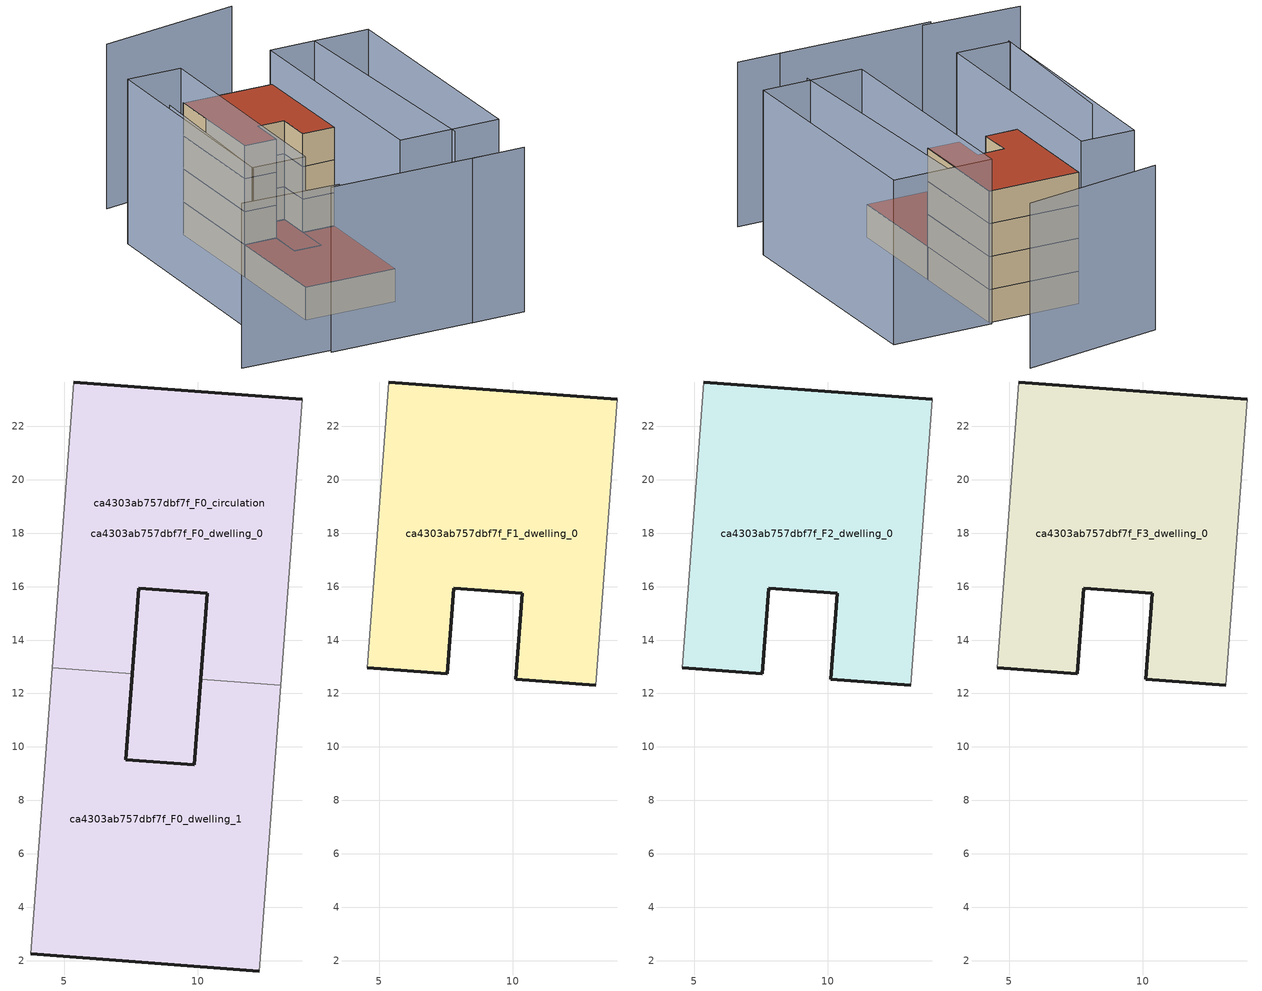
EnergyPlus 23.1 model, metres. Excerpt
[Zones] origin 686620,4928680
ca4303ab757dbf7f_F0_dwelling_0
 floor ground (EU_floor_Construction): 10.36,15.75 10.12,12.54 9.88,9.33 7.31,9.52 7.79,15.94 9.16,15.84 z0; 13.91,23.02 13.11,12.32 10.12,12.54 10.36,15.75 9.16,15.84 7.79,15.94 7.55,12.73 4.55,12.96 5.35,23.66 z0
 wall outside (EU_wall_Construction): 13.91,23.02 5.35,23.66 / 7.55,12.73 7.79,15.94 10.36,15.75 10.12,12.54 z0:3
 wall adiabatic (EU_wall_Construction): 5.35,23.66 4.55,12.96 / 13.11,12.32 13.91,23.02 z0:3
 wall to ca4303ab757dbf7f_F0_dwelling_1 (EU_wall_Construction): 4.55,12.96 7.55,12.73 / 10.12,12.54 13.11,12.32 z0:3
 roof outside (EU_floor_Construction): 9.88,9.33 10.12,12.54 10.36,15.75 9.16,15.84 7.79,15.94 7.55,12.73 7.31,9.52 z3
ca4303ab757dbf7f_F0_dwelling_1
 floor ground (EU_floor_Construction): 13.11,12.32 12.31,1.61 3.75,2.25 4.55,12.96 7.55,12.73 7.31,9.52 9.88,9.33 10.12,12.54 z0; 10.36,15.75 10.12,12.54 9.88,9.33 7.31,9.52 7.79,15.94 z0
 wall outside (EU_wall_Construction): 10.12,12.54 9.88,9.33 7.31,9.52 7.55,12.73 / 3.75,2.25 12.31,1.61 z0:3
 wall adiabatic (EU_wall_Construction): 12.31,1.61 13.11,12.32 / 4.55,12.96 3.75,2.25 z0:3
 roof outside (EU_roof_Construction): 9.88,9.33 10.12,12.54 10.36,15.75 7.79,15.94 7.31,9.52 z3; 12.31,1.61 13.11,12.32 10.12,12.54 9.88,9.33 7.31,9.52 7.55,12.73 4.55,12.96 3.75,2.25 z3
ca4303ab757dbf7f_F0_circulation
 floor ground (EU_floor_Construction): 10.36,15.75 10.12,12.54 9.88,9.33 7.31,9.52 7.79,15.94 10.02,15.78 z0; 13.91,23.02 13.11,12.32 10.12,12.54 10.36,15.75 9.16,15.84 7.79,15.94 7.55,12.73 4.55,12.96 5.35,23.66 z0; 13.11,12.32 12.31,1.61 3.75,2.25 4.55,12.96 7.55,12.73 7.31,9.52 9.88,9.33 10.12,12.54 z0
 wall outside (EU_wall_Construction): 7.31,9.52 9.88,9.33 10.36,15.75 7.79,15.94 7.31,9.52 z0:3
 roof outside (EU_roof_Construction): 13.11,12.32 13.91,23.02 5.35,23.66 4.55,12.96 7.55,12.73 7.79,15.94 9.16,15.84 10.36,15.75 10.12,12.54 z3; 9.88,9.33 10.12,12.54 10.36,15.75 10.02,15.78 7.79,15.94 7.31,9.52 z3; 12.31,1.61 13.11,12.32 10.12,12.54 9.88,9.33 7.31,9.52 7.55,12.73 4.55,12.96 3.75,2.25 z3
ca4303ab757dbf7f_F1_dwelling_0
 floor to ca4303ab757dbf7f_F0_dwelling_0 (EU_floor_Construction): 13.91,23.02 13.11,12.32 10.12,12.54 10.36,15.75 9.16,15.84 7.79,15.94 7.55,12.73 4.55,12.96 5.35,23.66 z3
 wall outside (EU_wall_Construction): 13.91,23.02 5.35,23.66 / 4.55,12.96 7.55,12.73 7.79,15.94 10.36,15.75 10.12,12.54 13.11,12.32 z3:6
 wall adiabatic (EU_wall_Construction): 5.35,23.66 4.55,12.96 / 13.11,12.32 13.91,23.02 z3:6
ca4303ab757dbf7f_F2_dwelling_0
 floor to ca4303ab757dbf7f_F1_dwelling_0 (EU_floor_Construction): 13.91,23.02 13.11,12.32 10.12,12.54 10.36,15.75 7.79,15.94 7.55,12.73 4.55,12.96 5.35,23.66 z6
 wall outside (EU_wall_Construction): 13.91,23.02 5.35,23.66 / 4.55,12.96 7.55,12.73 7.79,15.94 10.36,15.75 10.12,12.54 13.11,12.32 z6:9
 wall adiabatic (EU_wall_Construction): 5.35,23.66 4.55,12.96 / 13.11,12.32 13.91,23.02 z6:9
ca4303ab757dbf7f_F3_dwelling_0
 floor to ca4303ab757dbf7f_F2_dwelling_0 (EU_floor_Construction): 13.91,23.02 13.11,12.32 10.12,12.54 10.36,15.75 7.79,15.94 7.55,12.73 4.55,12.96 5.35,23.66 z9
 wall outside (EU_wall_Construction): 13.91,23.02 5.35,23.66 / 4.55,12.96 7.55,12.73 7.79,15.94 10.36,15.75 10.12,12.54 13.11,12.32 z9:12
 wall adiabatic (EU_wall_Construction): 5.35,23.66 4.55,12.96 / 13.11,12.32 13.91,23.02 z9:12
 roof outside (EU_roof_Construction): 13.11,12.32 13.91,23.02 5.35,23.66 4.55,12.96 7.55,12.73 7.79,15.94 10.36,15.75 10.12,12.54 z12
shading: -6.49,-3.6 2.69,-4.49 / 1.75,-4.76 16.09,-5.95 / 15.21,-5.9 20.17,-6.2 / 0.2,17.84 -1.51,2.28 / 17.23,-0.02 18.08,22.95 / 16.42,33.26 3.05,31.97 / 12.29,0.82 13.84,23.33 / 13.84,23.33 23.28,22.69 / 23.28,22.69 21.74,0.17 / 21.74,0.17 12.29,0.82 / -1.49,2.49 0.35,24.57 / 0.35,24.57 5.39,24.15 / 5.39,24.15 3.55,2.07 / 3.55,2.07 -1.49,2.49 z0:15
[Building]
EU S2 Campaign: North Axis=0; Terrain=City; Solar Distribution=FullExterior
[Site:Location]
Bologna: Latitude=44.5; Longitude=11.25; Time Zone=1; Elevation=37
[SizingPeriod:WeatherFileDays]
AnnualSizingPeriod: Begin Month=1; Begin Day of Month=1; End Month=12; End Day of Month=31; Day of Week for Start Day=Monday; Use Weather File Daylight Saving Period=No; Use Weather File Rain and Snow Indicators=No
[MATERIAL]
EU_InternalMass_Material: Roughness=MediumRough; Thickness=0.1; Conductivity=1; Density=1800; Specific Heat=900; Thermal Absorptance=0.9; Solar Absorptance=0.7; Visible Absorptance=0.7
[MATERIAL:NOMASS] Roughness=MediumRough; Thermal Absorptance=0.9; Solar Absorptance=0.7; Visible Absorptance=0.7
Name | Thermal Resistance
EU_wall_NoMass | 0.937881
EU_roof_NoMass | 0.548572
EU_floor_NoMass | 0.71348
[CONSTRUCTION]
EU_wall_Construction: EU_wall_NoMass
EU_roof_Construction: EU_roof_NoMass
EU_floor_Construction: EU_floor_NoMass
EU_InternalMass_Construction: EU_InternalMass_Material
[ZONE] Type=1; Multiplier=1; Ceiling Height=autocalculate; Floor Area=autocalculate; Part of Total Floor Area=Yes
Name | Volume
ca4303ab757dbf7f_F0_dwelling_0 | 301.464
ca4303ab757dbf7f_F1_dwelling_0 | 251.682
ca4303ab757dbf7f_F2_dwelling_0; ca4303ab757dbf7f_F3_dwelling_0 | 251.681
ca4303ab757dbf7f_F0_dwelling_1 | 301.466
ca4303ab757dbf7f_F0_circulation | 553.148
[INTERNALMASS] Construction=EU_InternalMass_Construction
Name | Zone or ZoneList | Surface Area
ca4303ab757dbf7f_F0_dwelling_0_EU_InternalMass | ca4303ab757dbf7f_F0_dwelling_0 | 83.8938
ca4303ab757dbf7f_F0_dwelling_1_EU_InternalMass | ca4303ab757dbf7f_F0_dwelling_1 | 83.8938
ca4303ab757dbf7f_F1_dwelling_0_EU_InternalMass | ca4303ab757dbf7f_F1_dwelling_0 | 184.393
ca4303ab757dbf7f_F2_dwelling_0_EU_InternalMass | ca4303ab757dbf7f_F2_dwelling_0 | 184.393
ca4303ab757dbf7f_F3_dwelling_0_EU_InternalMass | ca4303ab757dbf7f_F3_dwelling_0 | 184.393
[OTHEREQUIPMENT] Fuel Type=Electricity; Design Level Calculation Method=Watts/Area; Power per Zone Floor Area=1; Fraction Latent=0; Fraction Radiant=0; Fraction Lost=0; Carbon Dioxide Generation Rate=0; EndUse Subcategory=EU_Step8_InternalGains
Name | Zone or ZoneList or Space or SpaceList | Schedule
EU_Step8_InternalGain_ca4303ab757dbf7f_F0_dwelling_0_f000 | ca4303ab757dbf7f_F0_dwelling_0 | EU_Step8_GainSchedule_ca4303ab757dbf7f_F0_dwelling_0_f000
EU_Step8_InternalGain_ca4303ab757dbf7f_F0_dwelling_1_f000 | ca4303ab757dbf7f_F0_dwelling_1 | EU_Step8_GainSchedule_ca4303ab757dbf7f_F0_dwelling_1_f000
EU_Step8_InternalGain_ca4303ab757dbf7f_F1_dwelling_0_f000 | ca4303ab757dbf7f_F1_dwelling_0 | EU_Step8_GainSchedule_ca4303ab757dbf7f_F1_dwelling_0_f000
EU_Step8_InternalGain_ca4303ab757dbf7f_F2_dwelling_0_f000 | ca4303ab757dbf7f_F2_dwelling_0 | EU_Step8_GainSchedule_ca4303ab757dbf7f_F2_dwelling_0_f000
EU_Step8_InternalGain_ca4303ab757dbf7f_F3_dwelling_0_f000 | ca4303ab757dbf7f_F3_dwelling_0 | EU_Step8_GainSchedule_ca4303ab757dbf7f_F3_dwelling_0_f000
[ZONEINFILTRATION:DESIGNFLOWRATE]
EU_Circulation_Infiltration_ca4303ab757dbf7f_F0_circulation: Zone or ZoneList or Space or SpaceList=ca4303ab757dbf7f_F0_circulation; Schedule=EU_AlwaysOn; Design Flow Rate Calculation Method=Flow/Area; Flow Rate per Floor Area=0.0005; Constant Term Coefficient=1; Temperature Term Coefficient=0; Velocity Term Coefficient=0; Velocity Squared Term Coefficient=0
[ZONEVENTILATION:DESIGNFLOWRATE] Schedule=EU_AlwaysOn; Design Flow Rate Calculation Method=AirChanges/Hour; Air Changes per Hour=0.687892; Ventilation Type=Natural; Fan Pressure Rise=0; Fan Total Efficiency=1; Constant Term Coefficient=1; Temperature Term Coefficient=0; Velocity Term Coefficient=0; Velocity Squared Term Coefficient=0; Minimum Indoor Temperature=-100; Maximum Indoor Temperature=100; Delta Temperature=-100; Minimum Outdoor Temperature=-100; Maximum Outdoor Temperature=100; Maximum Wind Speed=40
Name | Zone or ZoneList or Space or SpaceList
EU_ConstantAir_ca4303ab757dbf7f_F0_dwelling_0 | ca4303ab757dbf7f_F0_dwelling_0
EU_ConstantAir_ca4303ab757dbf7f_F0_dwelling_1 | ca4303ab757dbf7f_F0_dwelling_1
EU_ConstantAir_ca4303ab757dbf7f_F1_dwelling_0 | ca4303ab757dbf7f_F1_dwelling_0
EU_ConstantAir_ca4303ab757dbf7f_F2_dwelling_0 | ca4303ab757dbf7f_F2_dwelling_0
EU_ConstantAir_ca4303ab757dbf7f_F3_dwelling_0 | ca4303ab757dbf7f_F3_dwelling_0
[HVACTEMPLATE:THERMOSTAT] Constant Heating Setpoint=20; Constant Cooling Setpoint=50
EU_HeatOnly_ca4303ab757dbf7f_F0_dwelling_0; EU_HeatOnly_ca4303ab757dbf7f_F0_dwelling_1; EU_HeatOnly_ca4303ab757dbf7f_F1_dwelling_0; EU_HeatOnly_ca4303ab757dbf7f_F2_dwelling_0; EU_HeatOnly_ca4303ab757dbf7f_F3_dwelling_0
[HVACTEMPLATE:ZONE:IDEALLOADSAIRSYSTEM] System Availability Schedule=EU_AlwaysOn; Maximum Heating Supply Air Temperature=50; Minimum Cooling Supply Air Temperature=13; Maximum Heating Supply Air Humidity Ratio=0.0156; Minimum Cooling Supply Air Humidity Ratio=0.0077; Heating Limit=NoLimit; Cooling Limit=NoLimit; Heating Availability Schedule=EU_AlwaysOn; Cooling Availability Schedule=EU_CoolingOff; Dehumidification Control Type=ConstantSensibleHeatRatio; Cooling Sensible Heat Ratio=0.7; Dehumidification Setpoint=60; Humidification Control Type=None; Humidification Setpoint=30; Outdoor Air Method=None; Outdoor Air Flow Rate per Person=0.00944; Outdoor Air Flow Rate per Zone Floor Area=0; Outdoor Air Flow Rate per Zone=0; Demand Controlled Ventilation Type=None; Outdoor Air Economizer Type=NoEconomizer; Heat Recovery Type=None; Sensible Heat Recovery Effectiveness=0.7; Latent Heat Recovery Effectiveness=0.65
Name | Template Thermostat
ca4303ab757dbf7f_F0_dwelling_0 | EU_HeatOnly_ca4303ab757dbf7f_F0_dwelling_0
ca4303ab757dbf7f_F0_dwelling_1 | EU_HeatOnly_ca4303ab757dbf7f_F0_dwelling_1
ca4303ab757dbf7f_F1_dwelling_0 | EU_HeatOnly_ca4303ab757dbf7f_F1_dwelling_0
ca4303ab757dbf7f_F2_dwelling_0 | EU_HeatOnly_ca4303ab757dbf7f_F2_dwelling_0
ca4303ab757dbf7f_F3_dwelling_0 | EU_HeatOnly_ca4303ab757dbf7f_F3_dwelling_0
[SIZING:ZONE] Zone Cooling Design Supply Air Temperature Input Method=SupplyAirTemperature; Zone Cooling Design Supply Air Temperature=13; Zone Heating Design Supply Air Temperature Input Method=SupplyAirTemperature; Zone Heating Design Supply Air Temperature=50; Zone Cooling Design Supply Air Humidity Ratio=0.008; Zone Heating Design Supply Air Humidity Ratio=0.008; Cooling Design Air Flow Method=DesignDay; Cooling Design Air Flow Rate=0; Cooling Minimum Air Flow per Zone Floor Area=0.000762; Cooling Minimum Air Flow=0; Cooling Minimum Air Flow Fraction=0.2; Heating Design Air Flow Method=DesignDay; Heating Design Air Flow Rate=0; Heating Maximum Air Flow per Zone Floor Area=0.002032; Heating Maximum Air Flow=0.141576; Heating Maximum Air Flow Fraction=0.3; Account for Dedicated Outdoor Air System=No; Dedicated Outdoor Air System Control Strategy=NeutralSupplyAir; Dedicated Outdoor Air Low Setpoint Temperature for Design=autosize; Dedicated Outdoor Air High Setpoint Temperature for Design=autosize; Zone Load Sizing Method=Sensible Load Only No Latent Load; Zone Latent Cooling Design Supply Air Humidity Ratio Input Method=HumidityRatioDifference; Zone Cooling Design Supply Air Humidity Ratio Difference=0.005; Zone Latent Heating Design Supply Air Humidity Ratio Input Method=HumidityRatioDifference; Zone Humidification Design Supply Air Humidity Ratio Difference=0.005
ca4303ab757dbf7f_F0_dwelling_0; ca4303ab757dbf7f_F0_dwelling_1; ca4303ab757dbf7f_F1_dwelling_0; ca4303ab757dbf7f_F2_dwelling_0; ca4303ab757dbf7f_F3_dwelling_0
[SCHEDULE:CONSTANT]
Name | Hourly Value
EU_AlwaysOn | 1
EU_CoolingOff | 0
[SCHEDULE:FILE] Column Number=1; Rows to Skip at Top=0; Number of Hours of Data=8760; Column Separator=Comma; Interpolate to Timestep=No; Minutes per Item=60; Adjust Schedule for Daylight Savings=Yes
Name | File
EU_Step8_GainSchedule_ca4303ab757dbf7f_F0_dwelling_0_f000 | ../../schedules/ca4303ab757dbf7f/ca4303ab757dbf7f_F0_dwelling_0_f000_gain.csv
EU_Step8_GainSchedule_ca4303ab757dbf7f_F0_dwelling_1_f000 | ../../schedules/ca4303ab757dbf7f/ca4303ab757dbf7f_F0_dwelling_1_f000_gain.csv
EU_Step8_GainSchedule_ca4303ab757dbf7f_F1_dwelling_0_f000 | ../../schedules/ca4303ab757dbf7f/ca4303ab757dbf7f_F1_dwelling_0_f000_gain.csv
EU_Step8_GainSchedule_ca4303ab757dbf7f_F2_dwelling_0_f000 | ../../schedules/ca4303ab757dbf7f/ca4303ab757dbf7f_F2_dwelling_0_f000_gain.csv
EU_Step8_GainSchedule_ca4303ab757dbf7f_F3_dwelling_0_f000 | ../../schedules/ca4303ab757dbf7f/ca4303ab757dbf7f_F3_dwelling_0_f000_gain.csv
